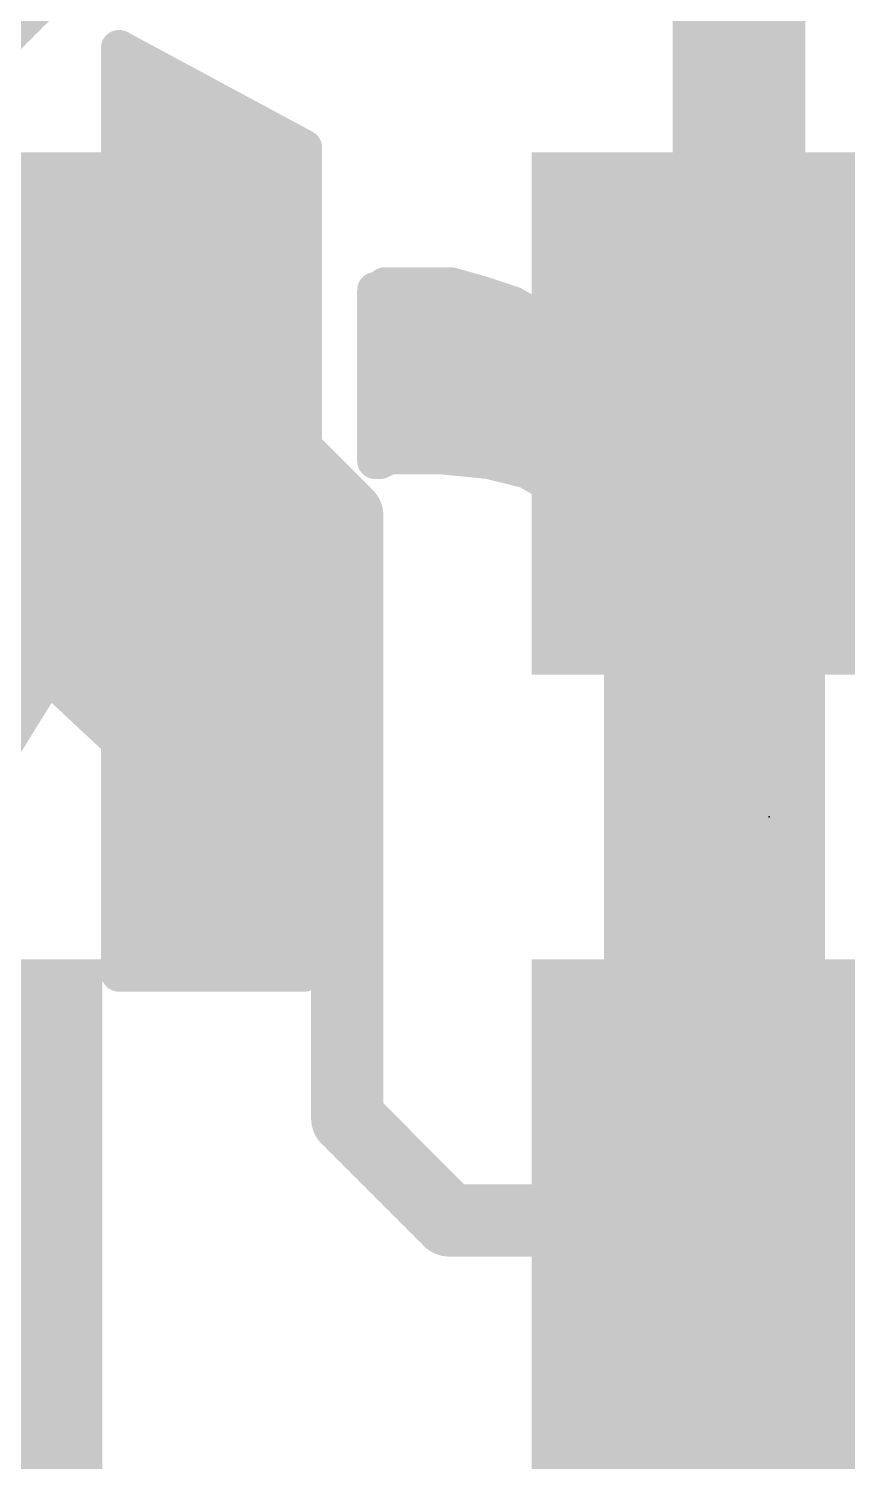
# Model space of a CAD drawing. Extents: x -12.7 to 30.6, y -10.2 to 25.5.
# Drawn here: x 14.569 to 16.294, y 6.262 to 9.281 of the extents above; entities that cross this region are included whole.
import ezdxf

# ---------------------------------------------------------------- set-up
doc = ezdxf.new("R2010")
doc.units = 0
for name, color, linetype in [('1', 12, 'CONTINUOUS'), ('16', 132, 'CONTINUOUS'), ('22', 40, 'CONTINUOUS'), ('23', 53, 'CONTINUOUS')]:
    doc.layers.add(name, color=color, linetype=linetype)

# ---------------------------------------------------------------- blocks, each defined once
blk = doc.blocks.new('RECT')
blk.add_solid([(-0.5, -0.5), (0.5, -0.5), (-0.5, 0.5), (0.5, 0.5)])

msp = doc.modelspace()

# ---------------------------------------------------------------- linework, layer by layer
at = {"layer": '1', "const_width": 0.1524}
for points in [[(14.224, 9.017), (14.859, 9.652)], [(16.129, 8.47), (16.129, 9.525)], [(15.025, 8.47), (14.224, 8.47)], [(15.025, 8.47), (15.24, 8.255)], [(15.24, 8.255), (15.24, 6.985)], [(15.24, 6.985), (15.455, 6.77)], [(16.129, 6.77), (15.455, 6.77)], [(18.034, 6.77), (16.129, 6.77)]]:
    msp.add_lwpolyline(points, dxfattribs=at)
at = {"layer": '1', "const_width": 0.0762}
for points in [[(15.0519, 8.4969, 1), (14.9981, 8.4431)], [(15.025, 8.4319, 1), (15.025, 8.5081)], [(16.0909, 8.47, 1), (16.1671, 8.47)], [(15.2781, 8.255, 1), (15.2019, 8.255)], [(15.2131, 8.2281, 1), (15.2669, 8.2819)], [(15.2669, 7.0119, 1), (15.2131, 6.9581)], [(15.2019, 6.985, 1), (15.2781, 6.985)], [(15.455, 6.8081, 1), (15.455, 6.7319)], [(15.4281, 6.7431, 1), (15.4819, 6.7969)], [(16.129, 6.8081, 1), (16.129, 6.7319)], [(16.129, 6.7319, 1), (16.129, 6.8081)]]:
    msp.add_lwpolyline(points, format="xyb", dxfattribs=at)
at = {"layer": '16', "const_width": 0.1524}
msp.add_lwpolyline([(16.002, 9.652), (16.002, 5.842)], dxfattribs=at)
at = {"layer": '22', "const_width": 0.0762}
for points in [[(15.149, 9.03), (14.759, 9.24)], [(14.759, 9.24), (14.759, 8.2)], [(14.759, 9.2202), (14.7958, 9.2202)], [(14.759, 9.144), (14.9373, 9.144)], [(14.759, 9.0678), (15.0788, 9.0678)], [(15.149, 7.29), (15.149, 9.03)], [(14.759, 8.9916), (15.149, 8.9916)], [(14.759, 8.9154), (15.149, 8.9154)], [(14.759, 8.8392), (15.149, 8.8392)], [(14.759, 8.763), (15.149, 8.763)], [(15.309, 8.73), (15.299, 8.73)], [(15.299, 8.73), (15.299, 8.37)], [(15.319, 8.74), (15.309, 8.73)], [(15.459, 8.74), (15.319, 8.74)], [(15.529, 8.72), (15.459, 8.74)], [(15.589, 8.7), (15.529, 8.72)], [(14.759, 8.2), (14.269, 8.71)], [(14.759, 8.6868), (15.149, 8.6868)], [(15.299, 8.6868), (15.6121, 8.6868)], [(15.659, 8.66), (15.589, 8.7)], [(15.879, 8.7), (15.839, 8.71)], [(15.839, 8.71), (15.839, 8.44)], [(15.839, 8.6868), (15.945, 8.6868)], [(15.929, 8.69), (15.879, 8.7)], [(15.979, 8.68), (15.929, 8.69)], [(15.709, 8.62), (15.659, 8.66)], [(16.019, 8.67), (15.979, 8.68)], [(16.069, 8.66), (16.019, 8.67)], [(16.119, 8.66), (16.069, 8.66)], [(16.159, 8.65), (16.119, 8.66)], [(16.209, 8.64), (16.159, 8.65)], [(16.209, 8.47), (16.209, 8.64)], [(14.759, 8.6106), (15.149, 8.6106)], [(15.299, 8.6106), (15.7168, 8.6106)], [(15.759, 8.56), (15.709, 8.62)], [(15.839, 8.6106), (16.209, 8.6106)], [(15.799, 8.51), (15.759, 8.56)], [(14.759, 8.5344), (15.149, 8.5344)], [(15.299, 8.5344), (15.7795, 8.5344)], [(15.839, 8.44), (15.799, 8.51)], [(15.839, 8.5344), (16.209, 8.5344)], [(14.759, 8.4582), (15.149, 8.4582)], [(15.299, 8.4582), (15.8286, 8.4582)], [(15.839, 8.4582), (16.209, 8.4582)], [(16.209, 7.29), (16.209, 8.47)], [(14.1433, 8.382), (14.5841, 8.382)], [(14.759, 8.382), (15.149, 8.382)], [(15.299, 8.382), (16.209, 8.382)], [(15.299, 8.37), (15.309, 8.37)], [(15.309, 8.37), (15.329, 8.38)], [(15.329, 8.38), (15.439, 8.38)], [(15.439, 8.38), (15.539, 8.37)], [(15.539, 8.37), (15.619, 8.35)], [(15.619, 8.35), (15.689, 8.31)], [(14.221, 8.3058), (14.6574, 8.3058)], [(14.759, 8.3058), (15.149, 8.3058)], [(15.689, 8.31), (15.739, 8.25)], [(15.6925, 8.3058), (16.209, 8.3058)], [(15.739, 8.25), (15.779, 8.18)], [(14.2986, 8.2296), (14.7306, 8.2296)], [(14.759, 8.2296), (15.149, 8.2296)], [(15.7507, 8.2296), (16.209, 8.2296)], [(15.779, 8.18), (15.799, 8.11)], [(14.315, 8.1534), (15.149, 8.1534)], [(15.7866, 8.1534), (16.209, 8.1534)], [(15.799, 8.11), (15.819, 8.02)], [(14.2651, 8.0772), (15.149, 8.0772)], [(15.8063, 8.0772), (16.209, 8.0772)], [(14.2151, 8.001), (15.149, 8.001)], [(15.819, 8.02), (15.819, 7.29)], [(15.819, 8.001), (16.209, 8.001)], [(14.1651, 7.9248), (15.149, 7.9248)], [(14.219, 7.29), (14.609, 7.92)], [(14.609, 7.92), (14.759, 7.78)], [(15.819, 7.9248), (16.209, 7.9248)], [(14.1152, 7.8486), (14.5648, 7.8486)], [(14.6855, 7.8486), (15.149, 7.8486)], [(15.819, 7.8486), (16.209, 7.8486)], [(14.759, 7.78), (14.759, 7.29)], [(14.759, 7.7724), (15.149, 7.7724)], [(15.819, 7.7724), (16.209, 7.7724)], [(14.759, 7.6962), (15.149, 7.6962)], [(15.819, 7.6962), (16.209, 7.6962)], [(14.759, 7.62), (15.149, 7.62)], [(15.819, 7.62), (16.209, 7.62)], [(14.759, 7.5438), (15.149, 7.5438)], [(15.819, 7.5438), (16.209, 7.5438)], [(14.759, 7.4676), (15.149, 7.4676)], [(15.819, 7.4676), (16.209, 7.4676)], [(14.759, 7.3914), (15.149, 7.3914)], [(15.819, 7.3914), (16.209, 7.3914)], [(14.759, 7.3152), (15.149, 7.3152)], [(15.819, 7.3152), (16.209, 7.3152)], [(14.759, 7.29), (15.149, 7.29)], [(15.819, 7.29), (16.209, 7.29)]]:
    msp.add_lwpolyline(points, dxfattribs=at)
at = {"layer": '22', "const_width": 0.0381}
for points in [[(14.768, 9.2568, 1), (14.75, 9.2232)], [(14.7781, 9.24, 1), (14.74, 9.24)], [(14.759, 9.2393, 1), (14.759, 9.2012)], [(14.7958, 9.2012, 1), (14.7958, 9.2393)], [(14.759, 9.1631, 1), (14.759, 9.125)], [(14.9373, 9.125, 1), (14.9373, 9.1631)], [(14.759, 9.0869, 1), (14.759, 9.0488)], [(15.0788, 9.0488, 1), (15.0788, 9.0869)], [(15.1681, 9.03, 1), (15.13, 9.03)], [(15.14, 9.0132, 1), (15.158, 9.0468)], [(14.759, 9.0107, 1), (14.759, 8.9726)], [(15.149, 8.9726, 1), (15.149, 9.0107)], [(14.759, 8.9345, 1), (14.759, 8.8963)], [(15.149, 8.8963, 1), (15.149, 8.9345)], [(14.759, 8.8582, 1), (14.759, 8.8201)], [(15.149, 8.8201, 1), (15.149, 8.8582)], [(14.759, 8.782, 1), (14.759, 8.7439)], [(15.149, 8.7439, 1), (15.149, 8.782)], [(15.299, 8.7491, 1), (15.299, 8.711)], [(15.3181, 8.73, 1), (15.28, 8.73)], [(15.2955, 8.7435, 1), (15.3225, 8.7165)], [(15.319, 8.7591, 1), (15.319, 8.721)], [(15.3325, 8.7265, 1), (15.3055, 8.7535)], [(15.309, 8.711, 1), (15.309, 8.7491)], [(15.4642, 8.7583, 1), (15.4538, 8.7217)], [(15.459, 8.721, 1), (15.459, 8.7591)], [(15.535, 8.7381, 1), (15.523, 8.7019)], [(15.5238, 8.7017, 1), (15.5342, 8.7383)], [(14.759, 8.7058, 1), (14.759, 8.6677)], [(15.149, 8.6677, 1), (15.149, 8.7058)], [(15.299, 8.7058, 1), (15.299, 8.6677)], [(15.5985, 8.7165, 1), (15.5795, 8.6835)], [(15.583, 8.6819, 1), (15.595, 8.7181)], [(15.6121, 8.6677, 1), (15.6121, 8.7058)], [(15.8436, 8.7285, 1), (15.8344, 8.6915)], [(15.839, 8.7058, 1), (15.839, 8.6677)], [(15.8581, 8.71, 1), (15.82, 8.71)], [(15.8827, 8.7187, 1), (15.8753, 8.6813)], [(15.8744, 8.6815, 1), (15.8836, 8.7185)], [(15.9327, 8.7087, 1), (15.9253, 8.6713)], [(15.9253, 8.6713, 1), (15.9327, 8.7087)], [(15.945, 8.6677, 1), (15.945, 8.7058)], [(15.6709, 8.6749, 1), (15.6471, 8.6451)], [(15.6495, 8.6435, 1), (15.6685, 8.6765)], [(15.9836, 8.6985, 1), (15.9744, 8.6615)], [(15.9753, 8.6613, 1), (15.9827, 8.6987)], [(16.0227, 8.6887, 1), (16.0153, 8.6513)], [(16.0144, 8.6515, 1), (16.0236, 8.6885)], [(16.069, 8.6791, 1), (16.069, 8.641)], [(16.0653, 8.6413, 1), (16.0727, 8.6787)], [(16.1236, 8.6785, 1), (16.1144, 8.6415)], [(16.119, 8.641, 1), (16.119, 8.6791)], [(16.1627, 8.6687, 1), (16.1553, 8.6313)], [(16.1544, 8.6315, 1), (16.1636, 8.6685)], [(16.228, 8.64, 1), (16.1899, 8.64)], [(16.2053, 8.6213, 1), (16.2127, 8.6587)], [(14.759, 8.6296, 1), (14.759, 8.5915)], [(15.149, 8.5915, 1), (15.149, 8.6296)], [(15.299, 8.6296, 1), (15.299, 8.5915)], [(15.7236, 8.6322, 1), (15.6944, 8.6078)], [(15.6971, 8.6051, 1), (15.7209, 8.6349)], [(15.7168, 8.5915, 1), (15.7168, 8.6296)], [(15.839, 8.6296, 1), (15.839, 8.5915)], [(16.209, 8.5915, 1), (16.209, 8.6296)], [(15.7739, 8.5719, 1), (15.7441, 8.5481)], [(15.7444, 8.5478, 1), (15.7736, 8.5722)], [(14.759, 8.5534, 1), (14.759, 8.5153)], [(15.149, 8.5153, 1), (15.149, 8.5534)], [(15.299, 8.5534, 1), (15.299, 8.5153)], [(15.7795, 8.5153, 1), (15.7795, 8.5534)], [(15.8155, 8.5195, 1), (15.7825, 8.5005)], [(15.839, 8.5534, 1), (15.839, 8.5153)], [(16.209, 8.5153, 1), (16.209, 8.5534)], [(15.7841, 8.4981, 1), (15.8139, 8.5219)], [(14.759, 8.4772, 1), (14.759, 8.4391)], [(15.149, 8.4391, 1), (15.149, 8.4772)], [(15.299, 8.4772, 1), (15.299, 8.4391)], [(15.839, 8.4772, 1), (15.839, 8.4391)], [(15.8286, 8.4391, 1), (15.8286, 8.4772)], [(16.228, 8.47, 1), (16.1899, 8.47)], [(16.1899, 8.47, 1), (16.228, 8.47)], [(16.209, 8.4391, 1), (16.209, 8.4772)], [(15.82, 8.44, 1), (15.8581, 8.44)], [(15.8225, 8.4305, 1), (15.8555, 8.4495)], [(14.5841, 8.3629, 1), (14.5841, 8.401)], [(14.759, 8.401, 1), (14.759, 8.3629)], [(15.149, 8.3629, 1), (15.149, 8.401)], [(15.299, 8.401, 1), (15.299, 8.3629)], [(15.299, 8.3891, 1), (15.299, 8.351)], [(15.3005, 8.387, 1), (15.3175, 8.353)], [(15.309, 8.351, 1), (15.309, 8.3891)], [(15.329, 8.3991, 1), (15.329, 8.361)], [(15.3375, 8.363, 1), (15.3205, 8.397)], [(15.4409, 8.399, 1), (15.4371, 8.361)], [(15.439, 8.361, 1), (15.439, 8.3991)], [(15.5436, 8.3885, 1), (15.5344, 8.3515)], [(15.5371, 8.351, 1), (15.5409, 8.389)], [(16.209, 8.3629, 1), (16.209, 8.401)], [(15.28, 8.37, 1), (15.3181, 8.37)], [(15.6285, 8.3665, 1), (15.6095, 8.3335)], [(15.6144, 8.3315, 1), (15.6236, 8.3685)], [(14.6574, 8.2867, 1), (14.6574, 8.3248)], [(14.759, 8.3248, 1), (14.759, 8.2867)], [(15.149, 8.2867, 1), (15.149, 8.3248)], [(15.7036, 8.3222, 1), (15.6744, 8.2978)], [(15.6925, 8.3248, 1), (15.6925, 8.2867)], [(15.6795, 8.2935, 1), (15.6985, 8.3265)], [(16.209, 8.2867, 1), (16.209, 8.3248)], [(15.7555, 8.2595, 1), (15.7225, 8.2405)], [(15.7244, 8.2378, 1), (15.7536, 8.2622)], [(14.7306, 8.2105, 1), (14.7306, 8.2486)], [(14.759, 8.2486, 1), (14.759, 8.2105)], [(15.149, 8.2105, 1), (15.149, 8.2486)], [(15.7507, 8.2486, 1), (15.7507, 8.2105)], [(16.209, 8.2105, 1), (16.209, 8.2486)], [(14.74, 8.2, 1), (14.7781, 8.2)], [(14.7453, 8.1868, 1), (14.7727, 8.2132)], [(15.7973, 8.1852, 1), (15.7607, 8.1748)], [(15.149, 8.1343, 1), (15.149, 8.1724)], [(15.7625, 8.1705, 1), (15.7955, 8.1895)], [(15.7866, 8.1724, 1), (15.7866, 8.1343)], [(16.209, 8.1343, 1), (16.209, 8.1724)], [(15.8176, 8.1141, 1), (15.7804, 8.1059)], [(15.7807, 8.1048, 1), (15.8173, 8.1152)], [(15.149, 8.0582, 1), (15.149, 8.0963)], [(15.8063, 8.0963, 1), (15.8063, 8.0582)], [(16.209, 8.0582, 1), (16.209, 8.0963)], [(15.149, 7.982, 1), (15.149, 8.0201)], [(15.819, 8.0201, 1), (15.819, 7.982)], [(15.8381, 8.02, 1), (15.8, 8.02)], [(15.8004, 8.0159, 1), (15.8376, 8.0241)], [(16.209, 7.982, 1), (16.209, 8.0201)], [(14.622, 7.9339, 1), (14.596, 7.9061)], [(14.6252, 7.91, 1), (14.5928, 7.93)], [(15.149, 7.9058, 1), (15.149, 7.9439)], [(15.819, 7.9439, 1), (15.819, 7.9058)], [(16.209, 7.9058, 1), (16.209, 7.9439)], [(14.5648, 7.8296, 1), (14.5648, 7.8677)], [(14.6855, 7.8677, 1), (14.6855, 7.8296)], [(15.149, 7.8296, 1), (15.149, 7.8677)], [(15.819, 7.8677, 1), (15.819, 7.8296)], [(16.209, 7.8296, 1), (16.209, 7.8677)], [(14.7781, 7.78, 1), (14.74, 7.78)], [(14.759, 7.7915, 1), (14.759, 7.7534)], [(14.746, 7.7661, 1), (14.772, 7.7939)], [(15.149, 7.7534, 1), (15.149, 7.7915)], [(15.819, 7.7915, 1), (15.819, 7.7534)], [(16.209, 7.7534, 1), (16.209, 7.7915)], [(14.759, 7.7153, 1), (14.759, 7.6772)], [(15.149, 7.6772, 1), (15.149, 7.7153)], [(15.819, 7.7153, 1), (15.819, 7.6772)], [(16.209, 7.6772, 1), (16.209, 7.7153)], [(14.759, 7.6391, 1), (14.759, 7.601)], [(15.149, 7.601, 1), (15.149, 7.6391)], [(15.819, 7.6391, 1), (15.819, 7.601)], [(16.209, 7.601, 1), (16.209, 7.6391)], [(14.759, 7.5629, 1), (14.759, 7.5248)], [(15.149, 7.5248, 1), (15.149, 7.5629)], [(15.819, 7.5629, 1), (15.819, 7.5248)], [(16.209, 7.5248, 1), (16.209, 7.5629)], [(14.759, 7.4867, 1), (14.759, 7.4486)], [(15.149, 7.4486, 1), (15.149, 7.4867)], [(15.819, 7.4867, 1), (15.819, 7.4486)], [(16.209, 7.4486, 1), (16.209, 7.4867)], [(14.759, 7.4104, 1), (14.759, 7.3723)], [(15.149, 7.3723, 1), (15.149, 7.4104)], [(15.819, 7.4104, 1), (15.819, 7.3723)], [(16.209, 7.3723, 1), (16.209, 7.4104)], [(14.759, 7.3342, 1), (14.759, 7.2961)], [(15.149, 7.2961, 1), (15.149, 7.3342)], [(15.819, 7.3342, 1), (15.819, 7.2961)], [(16.209, 7.2961, 1), (16.209, 7.3342)], [(14.759, 7.3091, 1), (14.759, 7.271)], [(14.74, 7.29, 1), (14.7781, 7.29)], [(15.13, 7.29, 1), (15.1681, 7.29)], [(15.149, 7.271, 1), (15.149, 7.3091)], [(15.819, 7.3091, 1), (15.819, 7.271)], [(15.8, 7.29, 1), (15.8381, 7.29)], [(16.1899, 7.29, 1), (16.228, 7.29)], [(16.209, 7.271, 1), (16.209, 7.3091)]]:
    msp.add_lwpolyline(points, format="xyb", dxfattribs=at)
at = {"layer": '23'}
msp.add_point((16.129, 7.62), dxfattribs=at)

# ---------------------------------------------------------------- block references
at = {"layer": '1', "xscale": 1.1, "rotation": 270}
for p in [(14.224, 8.47), (16.129, 8.47), (14.224, 6.77), (16.129, 6.77)]:
    msp.add_blockref('RECT', p, dxfattribs=at)

doc.saveas('drawing.dxf')
